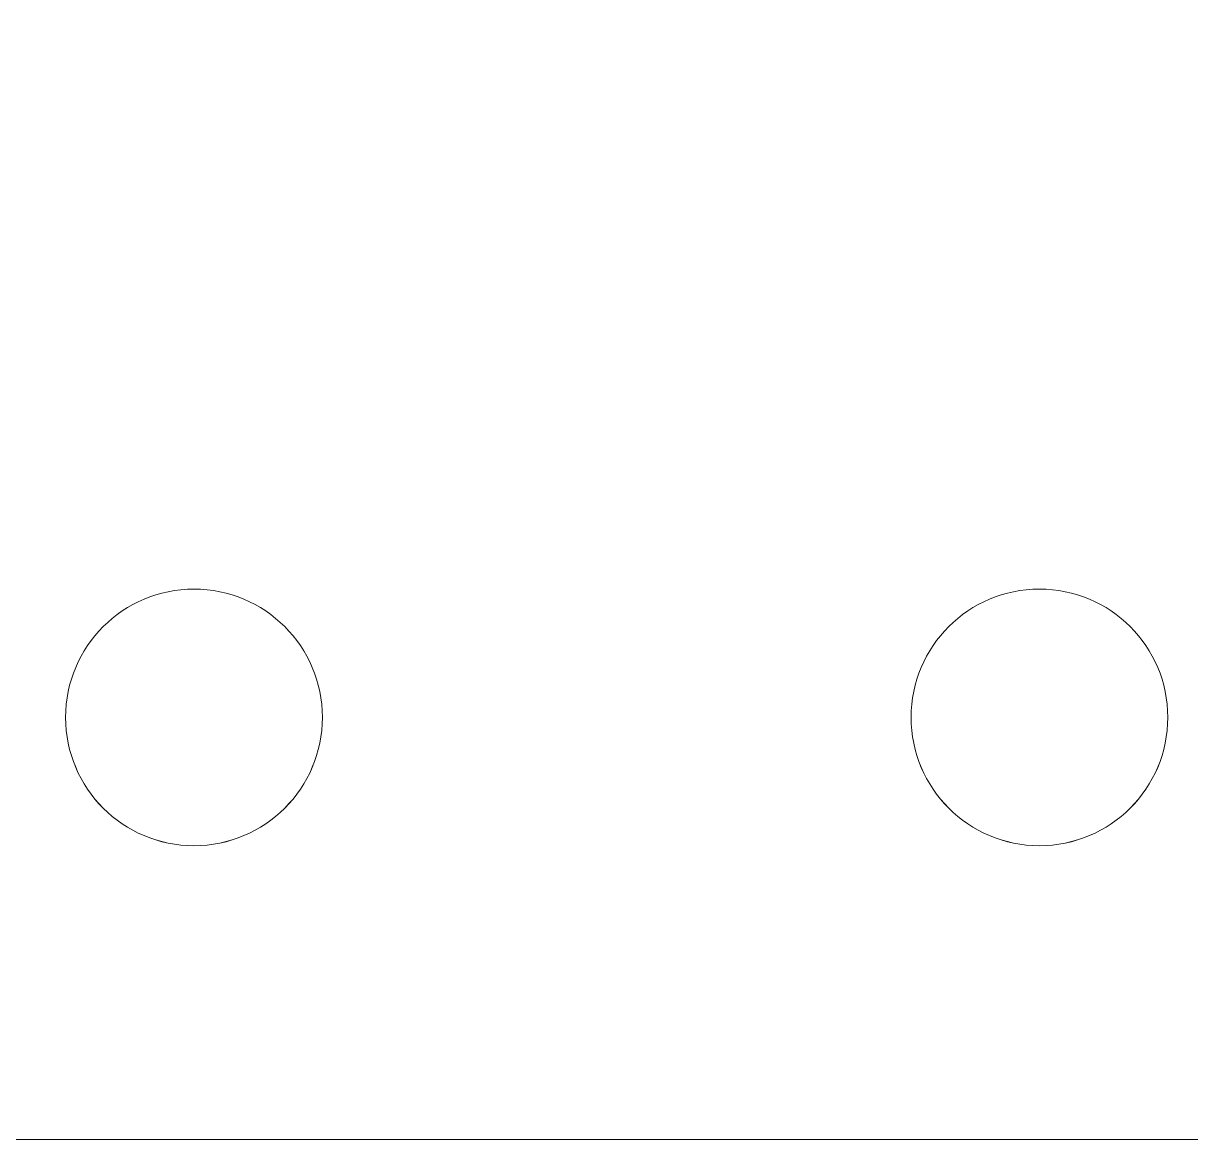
# Model space of a CAD drawing. Header units: centimetres. Extents: x -44.5 to 14.6, y -9.9 to 9.8.
# Drawn here: x -5.65 to -0.29, y -9.77 to -4.64 of the extents above; entities that cross this region are included whole.
import ezdxf

# ---------------------------------------------------------------- set-up
doc = ezdxf.new("R2010")
doc.units = ezdxf.units.CM
doc.header["$MEASUREMENT"] = 0
doc.layers.add('Layer 1', color=7, linetype='Continuous')

msp = doc.modelspace()

# ---------------------------------------------------------------- linework, layer by layer
at = {"layer": 'Layer 1', "color": 250, "lineweight": 20}
for points, knots in [([(-14.58223, -9.76841), (-14.58223, -9.76841), (4.84877, -9.76841), (4.84877, -9.76841), (4.84877, -9.76841), (4.84877, -9.76841), (4.84877, 9.66258), (4.84877, 9.66258), (4.84877, 9.66258), (4.84877, 9.66258), (-14.58223, 9.66258), (-14.58223, 9.66258), (-14.58223, 9.66258), (-14.58223, 9.66258), (-14.58223, -9.76841), (-14.58223, -9.76841), (-14.58223, -9.76841), (-14.58223, -9.76841), (-14.58223, -9.76841), (-14.58223, -9.76841)], [0, 0, 0, 0, 0.1666667, 0.1666667, 0.1666667, 0.1666667, 0.3333333, 0.3333333, 0.3333333, 0.3333333, 0.5, 0.5, 0.5, 0.5, 0.6666667, 0.6666667, 0.6666667, 0.6666667, 1, 1, 1, 1]), ([(-4.86671, -7.23681), (-5.19256, -7.23681), (-5.45671, -7.50096), (-5.45671, -7.82681), (-5.45671, -7.82681), (-5.45672, -8.15266), (-5.19256, -8.41681), (-4.86672, -8.41681), (-4.86672, -8.41681), (-4.54087, -8.41681), (-4.27672, -8.15266), (-4.27672, -7.82681), (-4.27672, -7.82681), (-4.27671, -7.50096), (-4.54087, -7.23681), (-4.86671, -7.23681)], [0, 0, 0, 0, 0.2, 0.2, 0.2, 0.2, 0.4, 0.4, 0.4, 0.4, 0.6, 0.6, 0.6, 0.6, 1, 1, 1, 1]), ([(-4.86671, -7.23681), (-5.19256, -7.23681), (-5.45671, -7.50096), (-5.45671, -7.82681), (-5.45671, -7.82681), (-5.45672, -8.15266), (-5.19256, -8.41681), (-4.86672, -8.41681), (-4.86672, -8.41681), (-4.54087, -8.41681), (-4.27672, -8.15266), (-4.27672, -7.82681), (-4.27672, -7.82681), (-4.27671, -7.50096), (-4.54087, -7.23681), (-4.86671, -7.23681)], [0, 0, 0, 0, 0.2, 0.2, 0.2, 0.2, 0.4, 0.4, 0.4, 0.4, 0.6, 0.6, 0.6, 0.6, 1, 1, 1, 1]), ([(-4.86671, -7.23681), (-5.19256, -7.23681), (-5.45671, -7.50096), (-5.45671, -7.82681), (-5.45671, -7.82681), (-5.45672, -8.15266), (-5.19256, -8.41681), (-4.86672, -8.41681), (-4.86672, -8.41681), (-4.54087, -8.41681), (-4.27672, -8.15266), (-4.27672, -7.82682), (-4.27672, -7.82682), (-4.27671, -7.50097), (-4.54087, -7.23681), (-4.86671, -7.23681)], [0, 0, 0, 0, 0.2, 0.2, 0.2, 0.2, 0.4, 0.4, 0.4, 0.4, 0.6, 0.6, 0.6, 0.6, 1, 1, 1, 1]), ([(-4.86671, -7.23681), (-5.19256, -7.23681), (-5.45671, -7.50097), (-5.45671, -7.82681), (-5.45671, -7.82681), (-5.45672, -8.15266), (-5.19256, -8.41681), (-4.86672, -8.41681), (-4.86672, -8.41681), (-4.54087, -8.41681), (-4.27672, -8.15266), (-4.27672, -7.82682), (-4.27672, -7.82682), (-4.27671, -7.50097), (-4.54087, -7.23681), (-4.86671, -7.23681)], [0, 0, 0, 0, 0.2, 0.2, 0.2, 0.2, 0.4, 0.4, 0.4, 0.4, 0.6, 0.6, 0.6, 0.6, 1, 1, 1, 1]), ([(-4.86671, -7.23682), (-5.19256, -7.23682), (-5.45671, -7.50097), (-5.45671, -7.82681), (-5.45671, -7.82681), (-5.45672, -8.15266), (-5.19256, -8.41681), (-4.86672, -8.41682), (-4.86672, -8.41682), (-4.54087, -8.41682), (-4.27672, -8.15267), (-4.27672, -7.82682), (-4.27672, -7.82682), (-4.27671, -7.50097), (-4.54087, -7.23682), (-4.86671, -7.23682)], [0, 0, 0, 0, 0.2, 0.2, 0.2, 0.2, 0.4, 0.4, 0.4, 0.4, 0.6, 0.6, 0.6, 0.6, 1, 1, 1, 1]), ([(-4.86671, -7.23682), (-5.19256, -7.23682), (-5.45671, -7.50097), (-5.45671, -7.82682), (-5.45671, -7.82682), (-5.45672, -8.15266), (-5.19256, -8.41682), (-4.86672, -8.41682), (-4.86672, -8.41682), (-4.54087, -8.41682), (-4.27672, -8.15267), (-4.27672, -7.82682), (-4.27672, -7.82682), (-4.27671, -7.50097), (-4.54087, -7.23682), (-4.86671, -7.23682)], [0, 0, 0, 0, 0.2, 0.2, 0.2, 0.2, 0.4, 0.4, 0.4, 0.4, 0.6, 0.6, 0.6, 0.6, 1, 1, 1, 1]), ([(-4.86671, -7.23682), (-5.19256, -7.23682), (-5.45671, -7.50097), (-5.45671, -7.82682), (-5.45671, -7.82682), (-5.45672, -8.15266), (-5.19256, -8.41682), (-4.86672, -8.41682), (-4.86672, -8.41682), (-4.54087, -8.41682), (-4.27672, -8.15267), (-4.27672, -7.82682), (-4.27672, -7.82682), (-4.27671, -7.50097), (-4.54087, -7.23682), (-4.86671, -7.23682)], [0, 0, 0, 0, 0.2, 0.2, 0.2, 0.2, 0.4, 0.4, 0.4, 0.4, 0.6, 0.6, 0.6, 0.6, 1, 1, 1, 1]), ([(-4.86671, -7.23682), (-5.19256, -7.23682), (-5.45671, -7.50097), (-5.45671, -7.82682), (-5.45671, -7.82682), (-5.45672, -8.15267), (-5.19256, -8.41682), (-4.86672, -8.41682), (-4.86672, -8.41682), (-4.54087, -8.41682), (-4.27672, -8.15267), (-4.27672, -7.82682), (-4.27672, -7.82682), (-4.27671, -7.50097), (-4.54087, -7.23682), (-4.86671, -7.23682)], [0, 0, 0, 0, 0.2, 0.2, 0.2, 0.2, 0.4, 0.4, 0.4, 0.4, 0.6, 0.6, 0.6, 0.6, 1, 1, 1, 1]), ([(-4.86671, -7.23682), (-5.19256, -7.23682), (-5.45671, -7.50097), (-5.45671, -7.82682), (-5.45671, -7.82682), (-5.45672, -8.15267), (-5.19256, -8.41682), (-4.86672, -8.41682), (-4.86672, -8.41682), (-4.54087, -8.41682), (-4.27672, -8.15267), (-4.27672, -7.82682), (-4.27672, -7.82682), (-4.27671, -7.50097), (-4.54087, -7.23682), (-4.86671, -7.23682)], [0, 0, 0, 0, 0.2, 0.2, 0.2, 0.2, 0.4, 0.4, 0.4, 0.4, 0.6, 0.6, 0.6, 0.6, 1, 1, 1, 1]), ([(-4.86671, -7.23682), (-5.19256, -7.23682), (-5.45671, -7.50097), (-5.45671, -7.82682), (-5.45671, -7.82682), (-5.45672, -8.15267), (-5.19256, -8.41682), (-4.86672, -8.41682), (-4.86672, -8.41682), (-4.54087, -8.41682), (-4.27672, -8.15267), (-4.27672, -7.82682), (-4.27672, -7.82682), (-4.27671, -7.50098), (-4.54087, -7.23682), (-4.86671, -7.23682)], [0, 0, 0, 0, 0.2, 0.2, 0.2, 0.2, 0.4, 0.4, 0.4, 0.4, 0.6, 0.6, 0.6, 0.6, 1, 1, 1, 1]), ([(-4.86671, -7.23682), (-5.19256, -7.23682), (-5.45671, -7.50097), (-5.45671, -7.82682), (-5.45671, -7.82682), (-5.45672, -8.15267), (-5.19256, -8.41682), (-4.86672, -8.41682), (-4.86672, -8.41682), (-4.54087, -8.41682), (-4.27672, -8.15267), (-4.27672, -7.82683), (-4.27672, -7.82683), (-4.27671, -7.50098), (-4.54087, -7.23682), (-4.86671, -7.23682)], [0, 0, 0, 0, 0.2, 0.2, 0.2, 0.2, 0.4, 0.4, 0.4, 0.4, 0.6, 0.6, 0.6, 0.6, 1, 1, 1, 1]), ([(-4.86671, -7.23682), (-5.19256, -7.23682), (-5.45671, -7.50098), (-5.45671, -7.82682), (-5.45671, -7.82682), (-5.45672, -8.15267), (-5.19256, -8.41682), (-4.86672, -8.41682), (-4.86672, -8.41682), (-4.54087, -8.41683), (-4.27672, -8.15267), (-4.27672, -7.82683), (-4.27672, -7.82683), (-4.27671, -7.50098), (-4.54087, -7.23682), (-4.86671, -7.23682)], [0, 0, 0, 0, 0.2, 0.2, 0.2, 0.2, 0.4, 0.4, 0.4, 0.4, 0.6, 0.6, 0.6, 0.6, 1, 1, 1, 1]), ([(-4.86671, -7.23683), (-5.19256, -7.23683), (-5.45671, -7.50098), (-5.45671, -7.82683), (-5.45671, -7.82683), (-5.45672, -8.15267), (-5.19256, -8.41683), (-4.86672, -8.41683), (-4.86672, -8.41683), (-4.54087, -8.41683), (-4.27672, -8.15268), (-4.27672, -7.82683), (-4.27672, -7.82683), (-4.27671, -7.50098), (-4.54087, -7.23683), (-4.86671, -7.23683)], [0, 0, 0, 0, 0.2, 0.2, 0.2, 0.2, 0.4, 0.4, 0.4, 0.4, 0.6, 0.6, 0.6, 0.6, 1, 1, 1, 1]), ([(-4.86671, -7.23683), (-5.19256, -7.23683), (-5.45671, -7.50098), (-5.45671, -7.82683), (-5.45671, -7.82683), (-5.45672, -8.15267), (-5.19256, -8.41683), (-4.86672, -8.41683), (-4.86672, -8.41683), (-4.54087, -8.41683), (-4.27672, -8.15268), (-4.27672, -7.82683), (-4.27672, -7.82683), (-4.27671, -7.50098), (-4.54087, -7.23683), (-4.86671, -7.23683)], [0, 0, 0, 0, 0.2, 0.2, 0.2, 0.2, 0.4, 0.4, 0.4, 0.4, 0.6, 0.6, 0.6, 0.6, 1, 1, 1, 1]), ([(-4.86671, -7.23683), (-5.19256, -7.23683), (-5.45671, -7.50098), (-5.45671, -7.82683), (-5.45671, -7.82683), (-5.45672, -8.15268), (-5.19256, -8.41683), (-4.86672, -8.41683), (-4.86672, -8.41683), (-4.54087, -8.41683), (-4.27672, -8.15268), (-4.27672, -7.82683), (-4.27672, -7.82683), (-4.27671, -7.50098), (-4.54087, -7.23683), (-4.86671, -7.23683)], [0, 0, 0, 0, 0.2, 0.2, 0.2, 0.2, 0.4, 0.4, 0.4, 0.4, 0.6, 0.6, 0.6, 0.6, 1, 1, 1, 1]), ([(-4.86671, -7.23683), (-5.19256, -7.23683), (-5.45671, -7.50098), (-5.45671, -7.82683), (-5.45671, -7.82683), (-5.45672, -8.15268), (-5.19256, -8.41683), (-4.86672, -8.41683), (-4.86672, -8.41683), (-4.54087, -8.41683), (-4.27672, -8.15268), (-4.27672, -7.82683), (-4.27672, -7.82683), (-4.27671, -7.50098), (-4.54087, -7.23683), (-4.86671, -7.23683)], [0, 0, 0, 0, 0.2, 0.2, 0.2, 0.2, 0.4, 0.4, 0.4, 0.4, 0.6, 0.6, 0.6, 0.6, 1, 1, 1, 1]), ([(-4.86671, -7.23683), (-5.19256, -7.23683), (-5.45671, -7.50098), (-5.45671, -7.82683), (-5.45671, -7.82683), (-5.45672, -8.15268), (-5.19256, -8.41683), (-4.86672, -8.41683), (-4.86672, -8.41683), (-4.54087, -8.41683), (-4.27672, -8.15268), (-4.27672, -7.82683), (-4.27672, -7.82683), (-4.27671, -7.50098), (-4.54087, -7.23683), (-4.86671, -7.23683)], [0, 0, 0, 0, 0.2, 0.2, 0.2, 0.2, 0.4, 0.4, 0.4, 0.4, 0.6, 0.6, 0.6, 0.6, 1, 1, 1, 1]), ([(-4.86671, -7.23683), (-5.19256, -7.23683), (-5.45671, -7.50098), (-5.45671, -7.82683), (-5.45671, -7.82683), (-5.45672, -8.15268), (-5.19256, -8.41683), (-4.86672, -8.41683), (-4.86672, -8.41683), (-4.54087, -8.41683), (-4.27672, -8.15268), (-4.27672, -7.82683), (-4.27672, -7.82683), (-4.27671, -7.50099), (-4.54087, -7.23683), (-4.86671, -7.23683)], [0, 0, 0, 0, 0.2, 0.2, 0.2, 0.2, 0.4, 0.4, 0.4, 0.4, 0.6, 0.6, 0.6, 0.6, 1, 1, 1, 1]), ([(-4.86671, -7.23683), (-5.19256, -7.23683), (-5.45671, -7.50099), (-5.45671, -7.82683), (-5.45671, -7.82683), (-5.45672, -8.15268), (-5.19256, -8.41683), (-4.86672, -8.41683), (-4.86672, -8.41683), (-4.54087, -8.41683), (-4.27672, -8.15268), (-4.27672, -7.82684), (-4.27672, -7.82684), (-4.27671, -7.50099), (-4.54087, -7.23683), (-4.86671, -7.23683)], [0, 0, 0, 0, 0.2, 0.2, 0.2, 0.2, 0.4, 0.4, 0.4, 0.4, 0.6, 0.6, 0.6, 0.6, 1, 1, 1, 1]), ([(-4.86671, -7.23684), (-5.19256, -7.23684), (-5.45671, -7.50099), (-5.45671, -7.82683), (-5.45671, -7.82683), (-5.45672, -8.15268), (-5.19256, -8.41683), (-4.86672, -8.41684), (-4.86672, -8.41684), (-4.54087, -8.41684), (-4.27672, -8.15269), (-4.27672, -7.82684), (-4.27672, -7.82684), (-4.27671, -7.50099), (-4.54087, -7.23684), (-4.86671, -7.23684)], [0, 0, 0, 0, 0.2, 0.2, 0.2, 0.2, 0.4, 0.4, 0.4, 0.4, 0.6, 0.6, 0.6, 0.6, 1, 1, 1, 1]), ([(-4.86671, -7.23684), (-5.19256, -7.23684), (-5.45671, -7.50099), (-5.45671, -7.82684), (-5.45671, -7.82684), (-5.45672, -8.15268), (-5.19256, -8.41684), (-4.86672, -8.41684), (-4.86672, -8.41684), (-4.54087, -8.41684), (-4.27672, -8.15269), (-4.27672, -7.82684), (-4.27672, -7.82684), (-4.27671, -7.50099), (-4.54087, -7.23684), (-4.86671, -7.23684)], [0, 0, 0, 0, 0.2, 0.2, 0.2, 0.2, 0.4, 0.4, 0.4, 0.4, 0.6, 0.6, 0.6, 0.6, 1, 1, 1, 1]), ([(-0.98051, -7.23681), (-1.30636, -7.23681), (-1.57051, -7.50096), (-1.57051, -7.82681), (-1.57051, -7.82681), (-1.57052, -8.15266), (-1.30636, -8.41681), (-0.98052, -8.41681), (-0.98052, -8.41681), (-0.65467, -8.41681), (-0.39052, -8.15266), (-0.39052, -7.82681), (-0.39052, -7.82681), (-0.39051, -7.50096), (-0.65467, -7.23681), (-0.98051, -7.23681)], [0, 0, 0, 0, 0.2, 0.2, 0.2, 0.2, 0.4, 0.4, 0.4, 0.4, 0.6, 0.6, 0.6, 0.6, 1, 1, 1, 1]), ([(-0.98051, -7.23681), (-1.30636, -7.23681), (-1.57051, -7.50096), (-1.57051, -7.82681), (-1.57051, -7.82681), (-1.57052, -8.15266), (-1.30636, -8.41681), (-0.98052, -8.41681), (-0.98052, -8.41681), (-0.65467, -8.41681), (-0.39052, -8.15266), (-0.39052, -7.82681), (-0.39052, -7.82681), (-0.39051, -7.50096), (-0.65467, -7.23681), (-0.98051, -7.23681)], [0, 0, 0, 0, 0.2, 0.2, 0.2, 0.2, 0.4, 0.4, 0.4, 0.4, 0.6, 0.6, 0.6, 0.6, 1, 1, 1, 1]), ([(-0.98051, -7.23681), (-1.30636, -7.23681), (-1.57051, -7.50096), (-1.57051, -7.82681), (-1.57051, -7.82681), (-1.57052, -8.15266), (-1.30636, -8.41681), (-0.98052, -8.41681), (-0.98052, -8.41681), (-0.65467, -8.41681), (-0.39052, -8.15266), (-0.39052, -7.82682), (-0.39052, -7.82682), (-0.39051, -7.50097), (-0.65467, -7.23681), (-0.98051, -7.23681)], [0, 0, 0, 0, 0.2, 0.2, 0.2, 0.2, 0.4, 0.4, 0.4, 0.4, 0.6, 0.6, 0.6, 0.6, 1, 1, 1, 1]), ([(-0.98051, -7.23681), (-1.30636, -7.23681), (-1.57051, -7.50097), (-1.57051, -7.82681), (-1.57051, -7.82681), (-1.57052, -8.15266), (-1.30636, -8.41681), (-0.98052, -8.41681), (-0.98052, -8.41681), (-0.65467, -8.41681), (-0.39052, -8.15266), (-0.39052, -7.82682), (-0.39052, -7.82682), (-0.39051, -7.50097), (-0.65467, -7.23681), (-0.98051, -7.23681)], [0, 0, 0, 0, 0.2, 0.2, 0.2, 0.2, 0.4, 0.4, 0.4, 0.4, 0.6, 0.6, 0.6, 0.6, 1, 1, 1, 1]), ([(-0.98051, -7.23682), (-1.30636, -7.23682), (-1.57051, -7.50097), (-1.57051, -7.82681), (-1.57051, -7.82681), (-1.57052, -8.15266), (-1.30636, -8.41681), (-0.98052, -8.41682), (-0.98052, -8.41682), (-0.65467, -8.41682), (-0.39052, -8.15267), (-0.39052, -7.82682), (-0.39052, -7.82682), (-0.39051, -7.50097), (-0.65467, -7.23682), (-0.98051, -7.23682)], [0, 0, 0, 0, 0.2, 0.2, 0.2, 0.2, 0.4, 0.4, 0.4, 0.4, 0.6, 0.6, 0.6, 0.6, 1, 1, 1, 1]), ([(-0.98051, -7.23682), (-1.30636, -7.23682), (-1.57051, -7.50097), (-1.57051, -7.82682), (-1.57051, -7.82682), (-1.57052, -8.15266), (-1.30636, -8.41682), (-0.98052, -8.41682), (-0.98052, -8.41682), (-0.65467, -8.41682), (-0.39052, -8.15267), (-0.39052, -7.82682), (-0.39052, -7.82682), (-0.39051, -7.50097), (-0.65467, -7.23682), (-0.98051, -7.23682)], [0, 0, 0, 0, 0.2, 0.2, 0.2, 0.2, 0.4, 0.4, 0.4, 0.4, 0.6, 0.6, 0.6, 0.6, 1, 1, 1, 1]), ([(-0.98051, -7.23682), (-1.30636, -7.23682), (-1.57051, -7.50097), (-1.57051, -7.82682), (-1.57051, -7.82682), (-1.57052, -8.15266), (-1.30636, -8.41682), (-0.98052, -8.41682), (-0.98052, -8.41682), (-0.65467, -8.41682), (-0.39052, -8.15267), (-0.39052, -7.82682), (-0.39052, -7.82682), (-0.39051, -7.50097), (-0.65467, -7.23682), (-0.98051, -7.23682)], [0, 0, 0, 0, 0.2, 0.2, 0.2, 0.2, 0.4, 0.4, 0.4, 0.4, 0.6, 0.6, 0.6, 0.6, 1, 1, 1, 1]), ([(-0.98051, -7.23682), (-1.30636, -7.23682), (-1.57051, -7.50097), (-1.57051, -7.82682), (-1.57051, -7.82682), (-1.57052, -8.15267), (-1.30636, -8.41682), (-0.98052, -8.41682), (-0.98052, -8.41682), (-0.65467, -8.41682), (-0.39052, -8.15267), (-0.39052, -7.82682), (-0.39052, -7.82682), (-0.39051, -7.50097), (-0.65467, -7.23682), (-0.98051, -7.23682)], [0, 0, 0, 0, 0.2, 0.2, 0.2, 0.2, 0.4, 0.4, 0.4, 0.4, 0.6, 0.6, 0.6, 0.6, 1, 1, 1, 1]), ([(-0.98051, -7.23682), (-1.30636, -7.23682), (-1.57051, -7.50097), (-1.57051, -7.82682), (-1.57051, -7.82682), (-1.57052, -8.15267), (-1.30636, -8.41682), (-0.98052, -8.41682), (-0.98052, -8.41682), (-0.65467, -8.41682), (-0.39052, -8.15267), (-0.39052, -7.82682), (-0.39052, -7.82682), (-0.39051, -7.50097), (-0.65467, -7.23682), (-0.98051, -7.23682)], [0, 0, 0, 0, 0.2, 0.2, 0.2, 0.2, 0.4, 0.4, 0.4, 0.4, 0.6, 0.6, 0.6, 0.6, 1, 1, 1, 1]), ([(-0.98051, -7.23682), (-1.30636, -7.23682), (-1.57051, -7.50097), (-1.57051, -7.82682), (-1.57051, -7.82682), (-1.57052, -8.15267), (-1.30636, -8.41682), (-0.98052, -8.41682), (-0.98052, -8.41682), (-0.65467, -8.41682), (-0.39052, -8.15267), (-0.39052, -7.82682), (-0.39052, -7.82682), (-0.39051, -7.50098), (-0.65467, -7.23682), (-0.98051, -7.23682)], [0, 0, 0, 0, 0.2, 0.2, 0.2, 0.2, 0.4, 0.4, 0.4, 0.4, 0.6, 0.6, 0.6, 0.6, 1, 1, 1, 1]), ([(-0.98051, -7.23682), (-1.30636, -7.23682), (-1.57051, -7.50097), (-1.57051, -7.82682), (-1.57051, -7.82682), (-1.57052, -8.15267), (-1.30636, -8.41682), (-0.98052, -8.41682), (-0.98052, -8.41682), (-0.65467, -8.41682), (-0.39052, -8.15267), (-0.39052, -7.82683), (-0.39052, -7.82683), (-0.39051, -7.50098), (-0.65467, -7.23682), (-0.98051, -7.23682)], [0, 0, 0, 0, 0.2, 0.2, 0.2, 0.2, 0.4, 0.4, 0.4, 0.4, 0.6, 0.6, 0.6, 0.6, 1, 1, 1, 1]), ([(-0.98051, -7.23682), (-1.30636, -7.23682), (-1.57051, -7.50098), (-1.57051, -7.82682), (-1.57051, -7.82682), (-1.57052, -8.15267), (-1.30636, -8.41682), (-0.98052, -8.41682), (-0.98052, -8.41682), (-0.65467, -8.41683), (-0.39052, -8.15267), (-0.39052, -7.82683), (-0.39052, -7.82683), (-0.39051, -7.50098), (-0.65467, -7.23682), (-0.98051, -7.23682)], [0, 0, 0, 0, 0.2, 0.2, 0.2, 0.2, 0.4, 0.4, 0.4, 0.4, 0.6, 0.6, 0.6, 0.6, 1, 1, 1, 1]), ([(-0.98051, -7.23683), (-1.30636, -7.23683), (-1.57051, -7.50098), (-1.57051, -7.82683), (-1.57051, -7.82683), (-1.57052, -8.15267), (-1.30636, -8.41683), (-0.98052, -8.41683), (-0.98052, -8.41683), (-0.65467, -8.41683), (-0.39052, -8.15268), (-0.39052, -7.82683), (-0.39052, -7.82683), (-0.39051, -7.50098), (-0.65467, -7.23683), (-0.98051, -7.23683)], [0, 0, 0, 0, 0.2, 0.2, 0.2, 0.2, 0.4, 0.4, 0.4, 0.4, 0.6, 0.6, 0.6, 0.6, 1, 1, 1, 1]), ([(-0.98051, -7.23683), (-1.30636, -7.23683), (-1.57051, -7.50098), (-1.57051, -7.82683), (-1.57051, -7.82683), (-1.57052, -8.15267), (-1.30636, -8.41683), (-0.98052, -8.41683), (-0.98052, -8.41683), (-0.65467, -8.41683), (-0.39052, -8.15268), (-0.39052, -7.82683), (-0.39052, -7.82683), (-0.39051, -7.50098), (-0.65467, -7.23683), (-0.98051, -7.23683)], [0, 0, 0, 0, 0.2, 0.2, 0.2, 0.2, 0.4, 0.4, 0.4, 0.4, 0.6, 0.6, 0.6, 0.6, 1, 1, 1, 1]), ([(-0.98051, -7.23683), (-1.30636, -7.23683), (-1.57051, -7.50098), (-1.57051, -7.82683), (-1.57051, -7.82683), (-1.57052, -8.15268), (-1.30636, -8.41683), (-0.98052, -8.41683), (-0.98052, -8.41683), (-0.65467, -8.41683), (-0.39052, -8.15268), (-0.39052, -7.82683), (-0.39052, -7.82683), (-0.39051, -7.50098), (-0.65467, -7.23683), (-0.98051, -7.23683)], [0, 0, 0, 0, 0.2, 0.2, 0.2, 0.2, 0.4, 0.4, 0.4, 0.4, 0.6, 0.6, 0.6, 0.6, 1, 1, 1, 1]), ([(-0.98051, -7.23683), (-1.30636, -7.23683), (-1.57051, -7.50098), (-1.57051, -7.82683), (-1.57051, -7.82683), (-1.57052, -8.15268), (-1.30636, -8.41683), (-0.98052, -8.41683), (-0.98052, -8.41683), (-0.65467, -8.41683), (-0.39052, -8.15268), (-0.39052, -7.82683), (-0.39052, -7.82683), (-0.39051, -7.50098), (-0.65467, -7.23683), (-0.98051, -7.23683)], [0, 0, 0, 0, 0.2, 0.2, 0.2, 0.2, 0.4, 0.4, 0.4, 0.4, 0.6, 0.6, 0.6, 0.6, 1, 1, 1, 1]), ([(-0.98051, -7.23683), (-1.30636, -7.23683), (-1.57051, -7.50098), (-1.57051, -7.82683), (-1.57051, -7.82683), (-1.57052, -8.15268), (-1.30636, -8.41683), (-0.98052, -8.41683), (-0.98052, -8.41683), (-0.65467, -8.41683), (-0.39052, -8.15268), (-0.39052, -7.82683), (-0.39052, -7.82683), (-0.39051, -7.50098), (-0.65467, -7.23683), (-0.98051, -7.23683)], [0, 0, 0, 0, 0.2, 0.2, 0.2, 0.2, 0.4, 0.4, 0.4, 0.4, 0.6, 0.6, 0.6, 0.6, 1, 1, 1, 1]), ([(-0.98051, -7.23683), (-1.30636, -7.23683), (-1.57051, -7.50098), (-1.57051, -7.82683), (-1.57051, -7.82683), (-1.57052, -8.15268), (-1.30636, -8.41683), (-0.98052, -8.41683), (-0.98052, -8.41683), (-0.65467, -8.41683), (-0.39052, -8.15268), (-0.39052, -7.82683), (-0.39052, -7.82683), (-0.39051, -7.50099), (-0.65467, -7.23683), (-0.98051, -7.23683)], [0, 0, 0, 0, 0.2, 0.2, 0.2, 0.2, 0.4, 0.4, 0.4, 0.4, 0.6, 0.6, 0.6, 0.6, 1, 1, 1, 1]), ([(-0.98051, -7.23683), (-1.30636, -7.23683), (-1.57051, -7.50099), (-1.57051, -7.82683), (-1.57051, -7.82683), (-1.57052, -8.15268), (-1.30636, -8.41683), (-0.98052, -8.41683), (-0.98052, -8.41683), (-0.65467, -8.41683), (-0.39052, -8.15268), (-0.39052, -7.82684), (-0.39052, -7.82684), (-0.39051, -7.50099), (-0.65467, -7.23683), (-0.98051, -7.23683)], [0, 0, 0, 0, 0.2, 0.2, 0.2, 0.2, 0.4, 0.4, 0.4, 0.4, 0.6, 0.6, 0.6, 0.6, 1, 1, 1, 1]), ([(-0.98051, -7.23684), (-1.30636, -7.23684), (-1.57051, -7.50099), (-1.57051, -7.82683), (-1.57051, -7.82683), (-1.57052, -8.15268), (-1.30636, -8.41683), (-0.98052, -8.41684), (-0.98052, -8.41684), (-0.65467, -8.41684), (-0.39052, -8.15269), (-0.39052, -7.82684), (-0.39052, -7.82684), (-0.39051, -7.50099), (-0.65467, -7.23684), (-0.98051, -7.23684)], [0, 0, 0, 0, 0.2, 0.2, 0.2, 0.2, 0.4, 0.4, 0.4, 0.4, 0.6, 0.6, 0.6, 0.6, 1, 1, 1, 1]), ([(-0.98051, -7.23684), (-1.30636, -7.23684), (-1.57051, -7.50099), (-1.57051, -7.82684), (-1.57051, -7.82684), (-1.57052, -8.15268), (-1.30636, -8.41684), (-0.98052, -8.41684), (-0.98052, -8.41684), (-0.65467, -8.41684), (-0.39052, -8.15269), (-0.39052, -7.82684), (-0.39052, -7.82684), (-0.39051, -7.50099), (-0.65467, -7.23684), (-0.98051, -7.23684)], [0, 0, 0, 0, 0.2, 0.2, 0.2, 0.2, 0.4, 0.4, 0.4, 0.4, 0.6, 0.6, 0.6, 0.6, 1, 1, 1, 1])]:
    msp.add_open_spline(points, degree=3, knots=knots, dxfattribs=at)
for points in [[(-4.86671, -7.23681), (-4.86671, -7.23681), (-4.86671, -7.23684), (-4.86671, -7.23684)], [(-4.86671, -7.23681), (-4.86671, -7.23681), (-4.86671, -7.23684), (-4.86671, -7.23684)], [(-0.98051, -7.23681), (-0.98051, -7.23681), (-0.98051, -7.23684), (-0.98051, -7.23684)], [(-0.98051, -7.23681), (-0.98051, -7.23681), (-0.98051, -7.23684), (-0.98051, -7.23684)], [(-5.45671, -7.82681), (-5.45671, -7.82681), (-5.45671, -7.82684), (-5.45671, -7.82684)], [(-4.27672, -7.82681), (-4.27672, -7.82681), (-4.27672, -7.82684), (-4.27672, -7.82684)], [(-1.57051, -7.82681), (-1.57051, -7.82681), (-1.57051, -7.82684), (-1.57051, -7.82684)], [(-0.39052, -7.82681), (-0.39052, -7.82681), (-0.39052, -7.82684), (-0.39052, -7.82684)], [(-4.86672, -8.41681), (-4.86672, -8.41681), (-4.86672, -8.41684), (-4.86672, -8.41684)], [(-0.98052, -8.41681), (-0.98052, -8.41681), (-0.98052, -8.41684), (-0.98052, -8.41684)]]:
    msp.add_open_spline(points, degree=3, dxfattribs=at)

doc.saveas('drawing.dxf')
